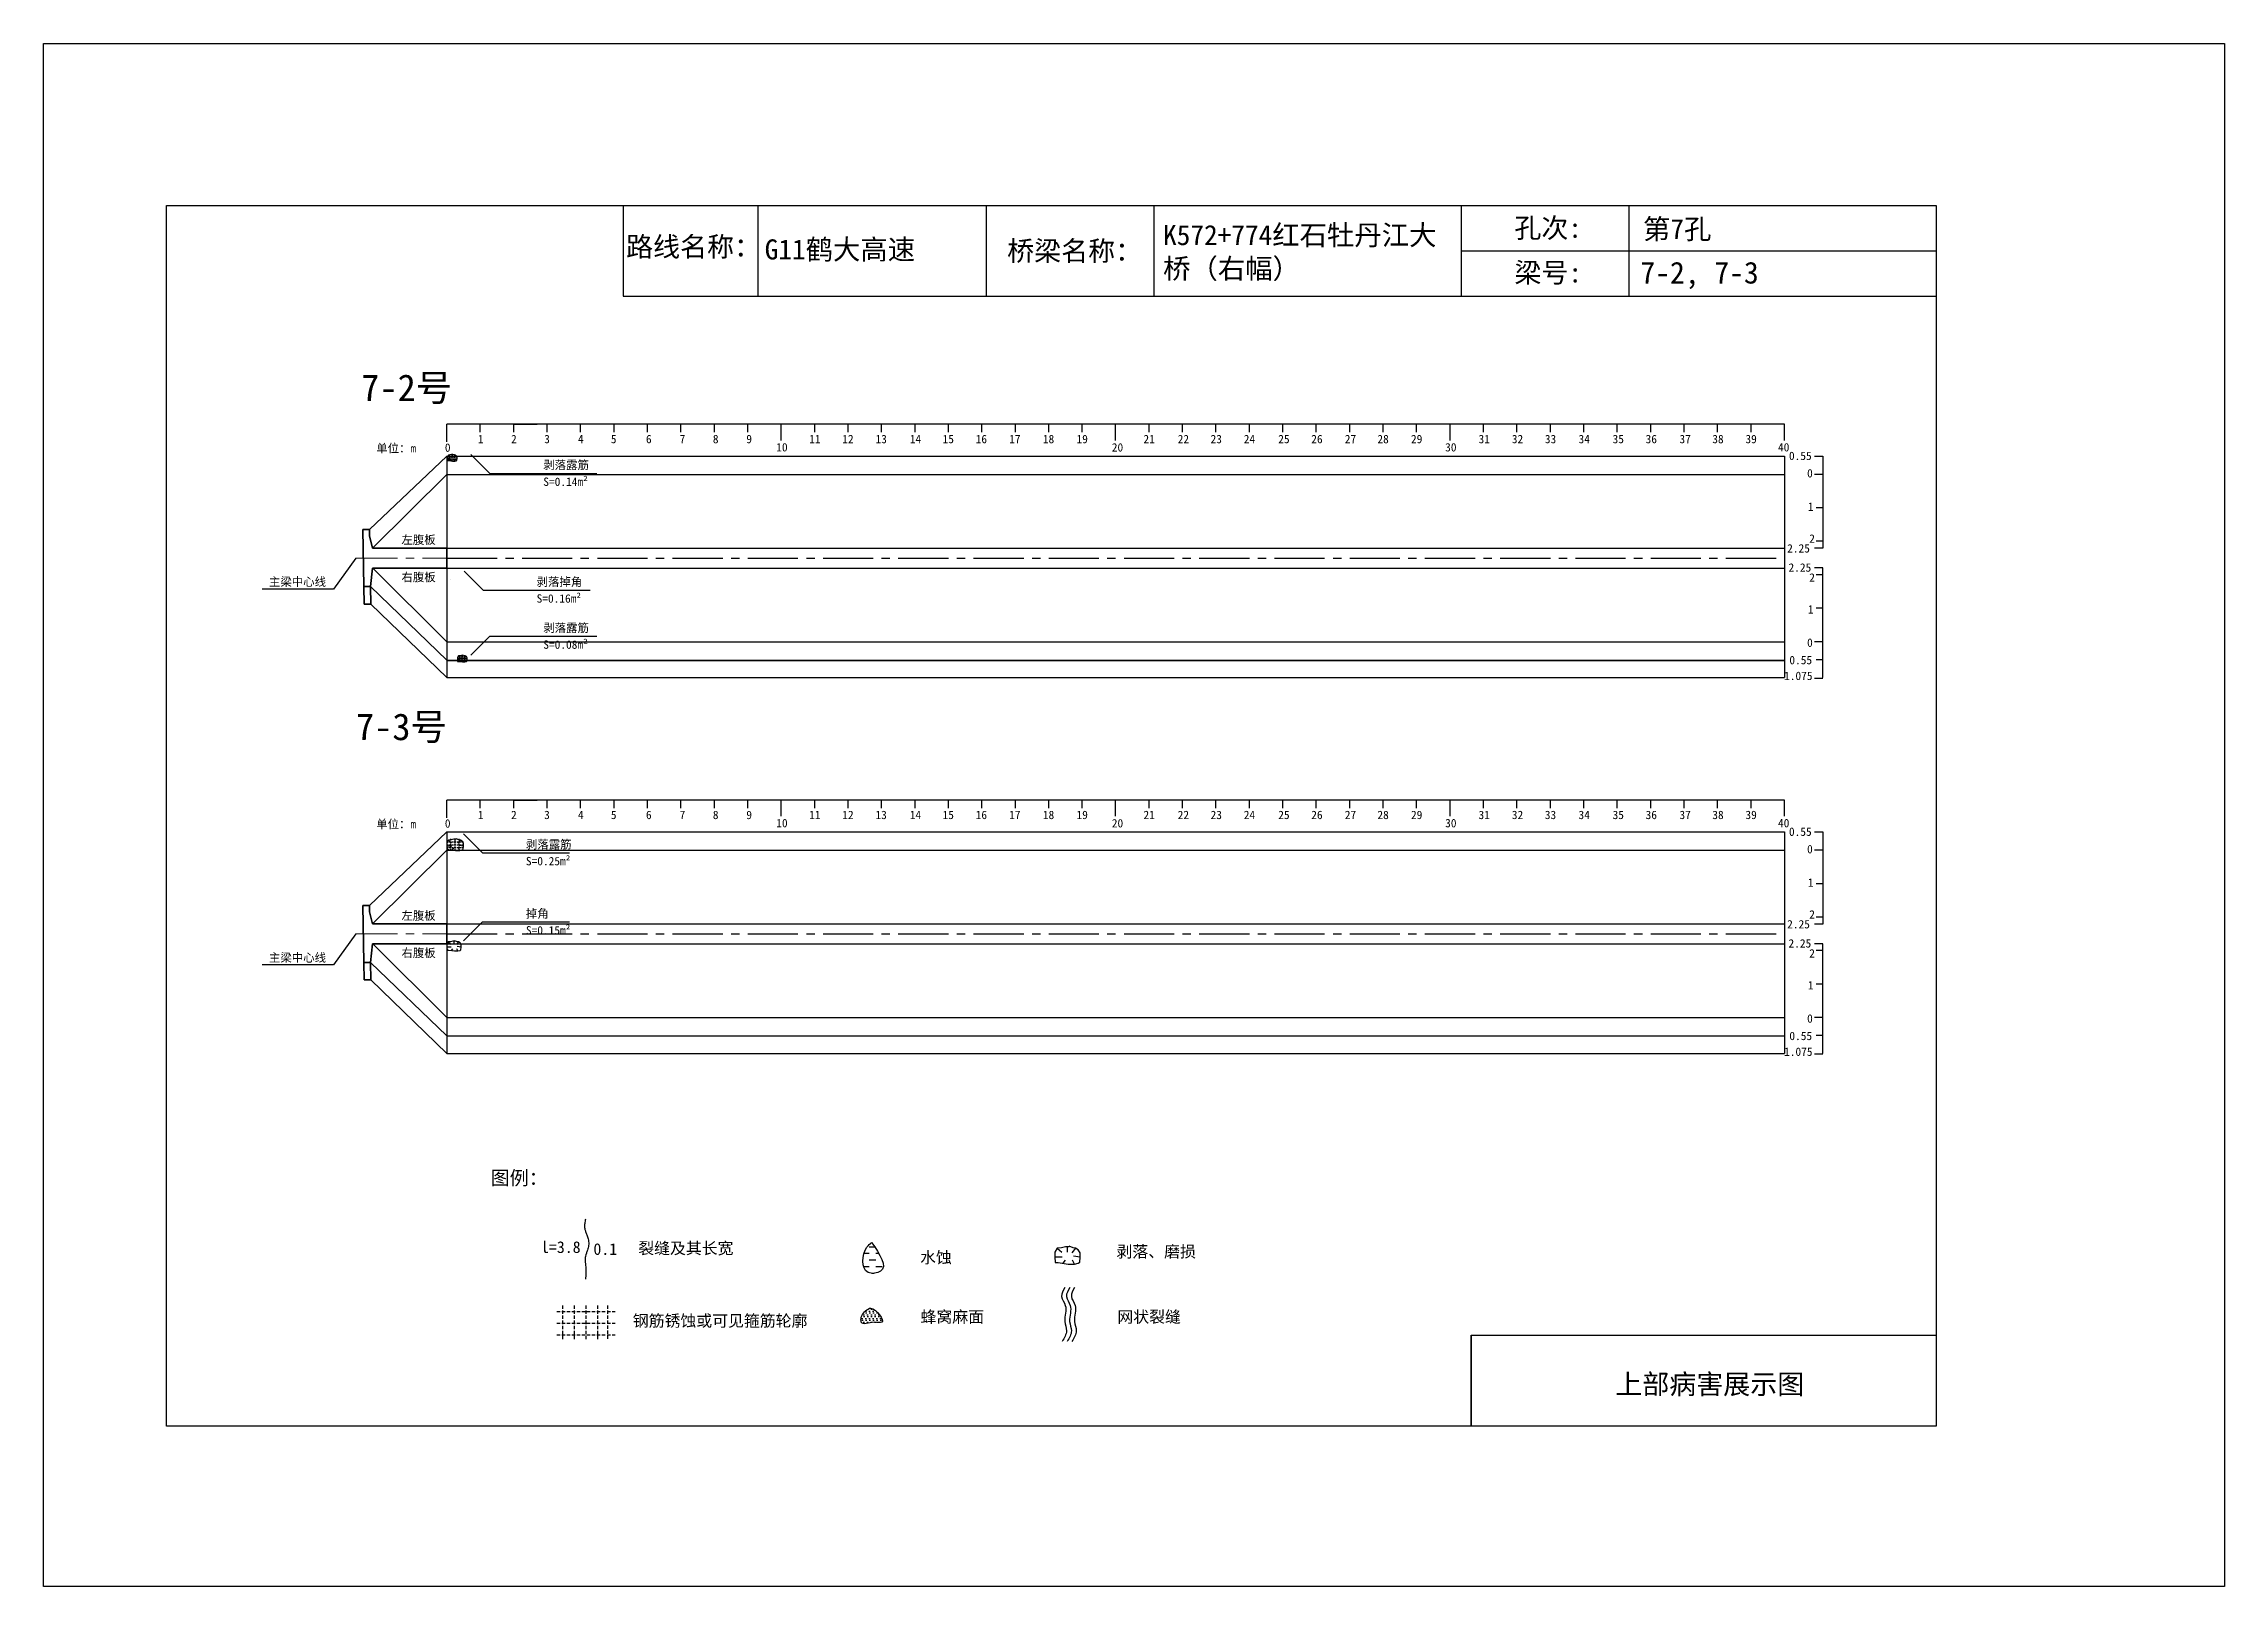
# Model space of a CAD drawing. Header units: millimetres. Extents: x -37 to 615, y -48 to 413.
import ezdxf

# ---------------------------------------------------------------- set-up
doc = ezdxf.new("R2010")
doc.units = ezdxf.units.MM
for name, pattern in [('CENTER', [2, 1.25, -0.25, 0.25, -0.25]), ('CENTER2', [1.125, 0.75, -0.125, 0.125, -0.125]), ('DASHED', [0.75, 0.5, -0.25])]:
    doc.linetypes.add(name, pattern=pattern)
for name, color, linetype in [('加固措施', 7, 'Continuous'), ('图层1', 7, 'Continuous'), ('病害', 5, 'Continuous'), ('轮廓', 3, 'Continuous')]:
    doc.layers.add(name, color=color, linetype=linetype)
doc.layers.add('虚线', color=7, linetype='Continuous', lineweight=30)
doc.styles.get("Standard").update_dxf_attribs({"font": ''})
doc.styles.add('汉字', font='')
doc.styles.get('Standard').set_extended_font_data('SimSun')
doc.styles.get('汉字').set_extended_font_data('SimSun')
pattern_1 = [(0, (-3997.7199, -288.9294), (0.55266586, 1.10533173), [0, -1.10533173])]
pattern_2 = [(0, (-6886.571, -700.7115), (0.55266586, 1.10533173), [0, -1.10533173])]
pattern_3 = [(0, (-3576.1421, -199.0757), (1.9895971, 1.9895971), [1.9895971, -1.9895971])]

# ---------------------------------------------------------------- blocks, each defined once
blk = doc.blocks.new('adfsd')
at = {"lineweight": -2, "ltscale": 0.5}
for p, q in [((1140.897, -3083.694), (1140.936, -3083.729)), ((1140.983, -3083.682), (1140.981, -3083.729)), ((1141.053, -3083.694), (1141.022, -3083.735)), ((1140.876, -3083.768), (1140.94, -3083.769)), ((1140.948, -3083.824), (1140.969, -3083.796)), ((1141.045, -3083.83), (1141.028, -3083.796)), ((1141.094, -3083.772), (1141.036, -3083.763))]:
    blk.add_line(p, q, dxfattribs=at)
blk.add_lwpolyline([(1141, -3083.682), (1140.967, -3083.682), (1140.934, -3083.69), (1140.897, -3083.694), (1140.876, -3083.727), (1140.876, -3083.768), (1140.88, -3083.818), (1140.905, -3083.818), (1140.991, -3083.83), (1141.045, -3083.83), (1141.078, -3083.822), (1141.09, -3083.814), (1141.094, -3083.772), (1141.094, -3083.735), (1141.078, -3083.707), (1141.053, -3083.694), (1141.033, -3083.69), (1141, -3083.678)], dxfattribs=at)
blk = doc.blocks.new('chi')
at = {"color": 0}
for p, q in [((1147.409, -3079.329), (1147.409, -3078.8)), ((1187.409, -3078.8), (1147.409, -3078.8)), ((1148.409, -3079.041), (1148.409, -3078.8)), ((1149.409, -3079.041), (1149.409, -3078.8)), ((1149.409, -3078.8), (1150.109, -3078.8)), ((1150.409, -3079.041), (1150.409, -3078.8)), ((1151.409, -3079.041), (1151.409, -3078.8)), ((1152.409, -3079.041), (1152.409, -3078.8)), ((1153.409, -3079.041), (1153.409, -3078.8)), ((1154.409, -3079.041), (1154.409, -3078.8)), ((1155.409, -3079.041), (1155.409, -3078.8)), ((1156.409, -3079.041), (1156.409, -3078.8)), ((1157.409, -3079.283), (1157.409, -3078.8)), ((1158.409, -3079.041), (1158.409, -3078.8)), ((1159.409, -3079.041), (1159.409, -3078.8)), ((1160.409, -3079.041), (1160.409, -3078.8)), ((1161.409, -3079.041), (1161.409, -3078.8)), ((1162.409, -3079.041), (1162.409, -3078.8)), ((1163.409, -3079.041), (1163.409, -3078.8)), ((1164.409, -3079.041), (1164.409, -3078.8)), ((1165.409, -3079.041), (1165.409, -3078.8)), ((1166.409, -3079.041), (1166.409, -3078.8)), ((1167.409, -3079.283), (1167.409, -3078.8)), ((1168.409, -3079.041), (1168.409, -3078.8)), ((1169.409, -3079.041), (1169.409, -3078.8)), ((1170.409, -3079.041), (1170.409, -3078.8)), ((1171.409, -3079.041), (1171.409, -3078.8)), ((1172.409, -3079.041), (1172.409, -3078.8)), ((1173.409, -3079.041), (1173.409, -3078.8)), ((1174.409, -3079.041), (1174.409, -3078.8)), ((1175.409, -3079.041), (1175.409, -3078.8)), ((1176.409, -3079.041), (1176.409, -3078.8)), ((1177.409, -3079.283), (1177.409, -3078.8)), ((1178.409, -3079.041), (1178.409, -3078.8)), ((1179.409, -3079.041), (1179.409, -3078.8)), ((1180.409, -3079.041), (1180.409, -3078.8)), ((1181.409, -3079.041), (1181.409, -3078.8)), ((1182.409, -3079.041), (1182.409, -3078.8)), ((1183.409, -3079.041), (1183.409, -3078.8)), ((1184.409, -3079.041), (1184.409, -3078.8)), ((1185.409, -3079.041), (1185.409, -3078.8)), ((1186.409, -3079.041), (1186.409, -3078.8)), ((1187.409, -3079.283), (1187.409, -3078.8))]:
    blk.add_line(p, q, dxfattribs=at)
for s, p in [('0', (1147.349, -3079.623)), ('1', (1148.339, -3079.368)), ('2', (1149.328, -3079.368)), ('3', (1150.319, -3079.368)), ('4', (1151.329, -3079.368)), ('5', (1152.313, -3079.368)), ('6', (1153.363, -3079.368)), ('7', (1154.37, -3079.368)), ('8', (1155.363, -3079.368)), ('9', (1156.363, -3079.368)), ('10', (1157.259, -3079.613)), ('11', (1158.242, -3079.368)), ('12', (1159.233, -3079.368)), ('13', (1160.227, -3079.368)), ('14', (1161.252, -3079.368)), ('15', (1162.233, -3079.368)), ('16', (1163.223, -3079.368)), ('17', (1164.224, -3079.368)), ('18', (1165.232, -3079.368)), ('19', (1166.238, -3079.368)), ('20', (1167.294, -3079.617)), ('21', (1168.24, -3079.368)), ('22', (1169.264, -3079.368)), ('23', (1170.247, -3079.368)), ('24', (1171.24, -3079.368)), ('25', (1172.271, -3079.368)), ('26', (1173.258, -3079.368)), ('27', (1174.261, -3079.368)), ('28', (1175.236, -3079.368)), ('29', (1176.24, -3079.368)), ('30', (1177.262, -3079.613)), ('31', (1178.261, -3079.368)), ('32', (1179.256, -3079.368)), ('33', (1180.243, -3079.368)), ('34', (1181.251, -3079.368)), ('35', (1182.269, -3079.368)), ('36', (1183.256, -3079.368)), ('37', (1184.269, -3079.368)), ('38', (1185.251, -3079.368)), ('39', (1186.242, -3079.368)), ('40', (1187.216, -3079.613))]:
    blk.add_text(s, height=0.25).set_placement(p)
blk = doc.blocks.new('kopp')
at = {"color": 0}
for p, q in [((1188.308, -3078.25), (1188.558, -3078.25)), ((1188.558, -3078.25), (1188.558, -3078.8)), ((1188.558, -3078.8), (1188.308, -3078.8)), ((1188.558, -3078.8), (1188.558, -3079.8)), ((1188.558, -3079.8), (1188.358, -3079.8)), ((1188.558, -3079.8), (1188.558, -3079.8)), ((1188.558, -3079.8), (1188.558, -3080.8)), ((1188.558, -3081.009), (1188.308, -3081.009)), ((1188.558, -3080.8), (1188.358, -3080.8)), ((1188.558, -3080.8), (1188.558, -3081.009)), ((1188.558, -3081.592), (1188.308, -3081.592)), ((1188.558, -3081.8), (1188.358, -3081.8)), ((1188.558, -3081.8), (1188.558, -3081.592)), ((1188.558, -3082.8), (1188.558, -3081.8)), ((1188.558, -3082.8), (1188.358, -3082.8)), ((1188.558, -3083.8), (1188.558, -3082.8)), ((1188.558, -3082.8), (1188.558, -3082.8)), ((1188.558, -3083.8), (1188.308, -3083.8)), ((1188.558, -3084.875), (1188.558, -3083.8)), ((1188.558, -3084.338), (1188.358, -3084.338)), ((1188.308, -3084.888), (1188.558, -3084.888))]:
    blk.add_line(p, q, dxfattribs=at)
for s, p in [('0.55', (1187.543, -3078.37)), ('0', (1188.086, -3078.891)), ('1', (1188.109, -3079.89)), ('2', (1188.15, -3080.842)), ('2.25', (1187.49, -3081.135)), ('2.25', (1187.53, -3081.708)), ('2', (1188.15, -3082.006)), ('1', (1188.109, -3082.959)), ('0', (1188.086, -3083.954)), ('0.55', (1187.556, -3084.474)), ('1.075', (1187.398, -3084.946))]:
    blk.add_text(s, height=0.25).set_placement(p)

msp = doc.modelspace()

# ---------------------------------------------------------------- hatches: boundary and pattern name
at = {"layer": '加固措施', "lineweight": -2}
h = msp.add_hatch(dxfattribs=at)
h.set_pattern_fill('DASH', color=256, scale=0.626645)
h.set_pattern_definition(pattern_3)
edge = h.paths.add_edge_path()
edge.add_spline(control_points=[(210.85, 54.88), (210.36, 54.45), (208.03, 52.39), (207.41, 44.9), (216.74, 46.23), (213.29, 51.3), (210.85, 54.88)], knot_values=[0, 0, 0, 0, 3.237042, 15.187225, 21.182779, 35.601669, 35.601669, 35.601669, 35.601669], degree=3, periodic=0)
h = msp.add_hatch(dxfattribs=at)
h.set_pattern_fill('DASH', color=256, scale=0.626645)
h.set_pattern_definition(pattern_3)
edge = h.paths.add_edge_path()
edge.add_spline(control_points=[(210.85, 54.88), (210.36, 54.45), (208.03, 52.39), (207.41, 44.9), (216.74, 46.23), (213.29, 51.3), (210.85, 54.88)], knot_values=[0, 0, 0, 0, 3.237042, 15.187225, 21.182779, 35.601669, 35.601669, 35.601669, 35.601669], degree=3, periodic=0)
h = msp.add_hatch(dxfattribs=at)
h.set_pattern_fill('DOTS', scale=0.696272)
h.set_pattern_definition(pattern_1)
edge = h.paths.add_edge_path()
edge.add_spline(control_points=[(210.19, 35.22), (209.15, 34.51), (207.68, 33.49), (207.52, 29.75), (211, 31.47), (215.72, 30.12), (212.21, 35.3), (210.31, 35.22), (210.19, 35.22)], knot_values=[0, 0, 0, 0, 5.205471, 7.397577, 12.944796, 16.169923, 23.88441, 24.400432, 24.400432, 24.400432, 24.400432], degree=3, periodic=0)
h = msp.add_hatch(dxfattribs=at)
h.set_pattern_fill('DOTS', scale=0.696272)
h.set_pattern_definition(pattern_1)
edge = h.paths.add_edge_path()
edge.add_spline(control_points=[(210.19, 35.22), (209.15, 34.51), (207.68, 33.49), (207.52, 29.75), (211, 31.47), (215.72, 30.12), (212.21, 35.3), (210.31, 35.22), (210.19, 35.22)], knot_values=[0, 0, 0, 0, 5.205471, 7.397577, 12.944796, 16.169923, 23.88441, 24.400432, 24.400432, 24.400432, 24.400432], degree=3, periodic=0)
at = {"layer": '病害', "lineweight": -2}
h = msp.add_hatch(dxfattribs=at)
h.set_pattern_fill('DOTS', color=4, scale=0.696272, style=0)
h.set_pattern_definition(pattern_2)
edge = h.paths.add_edge_path()
edge.add_spline(control_points=[(210.19, 35.22), (209.15, 34.51), (207.68, 33.49), (207.52, 29.75), (211, 31.47), (215.72, 30.12), (212.21, 35.3), (210.31, 35.22), (210.19, 35.22)], knot_values=[0, 0, 0, 0, 1.041094, 1.479515, 2.588959, 3.233985, 4.776882, 4.880086, 4.880086, 4.880086, 4.880086], degree=3, periodic=0)
h = msp.add_hatch(dxfattribs=at)
h.set_pattern_fill('DOTS', color=4, scale=0.696272, style=0)
h.set_pattern_definition(pattern_2)
edge = h.paths.add_edge_path()
edge.add_spline(control_points=[(210.19, 35.22), (209.15, 34.51), (207.68, 33.49), (207.52, 29.75), (211, 31.47), (215.72, 30.12), (212.21, 35.3), (210.31, 35.22), (210.19, 35.22)], knot_values=[0, 0, 0, 0, 1.041094, 1.479515, 2.588959, 3.233985, 4.776882, 4.880086, 4.880086, 4.880086, 4.880086], degree=3, periodic=0)

# ---------------------------------------------------------------- linework, layer by layer
at = {"color": 0, "linetype": 'ByBlock'}
for p, q in [((0, 364.85), (529.17, 364.85)), ((0, 0), (0, 364.85)), ((136.5, 364.85), (136.5, 337.72)), ((245.1, 364.85), (245.1, 337.72)), ((387.13, 364.85), (387.13, 337.72)), ((437.29, 364.79), (437.29, 337.66)), ((529.17, 364.85), (529.17, 0)), ((136.5, 337.72), (529.17, 337.72)), ((390.12, 0), (390.12, 27.12)), ((390.12, 27.12), (529.17, 27.12)), ((529.17, 0), (0, 0))]:
    msp.add_line(p, q, dxfattribs=at)
at = {"color": 0}
for p, q in [((60.65, 267.93), (83.82, 289.93)), ((83.82, 289.93), (83.82, 223.68)), ((83.82, 289.93), (483.82, 289.93)), ((483.82, 289.93), (483.82, 223.68)), ((61.57, 262.43), (83.82, 284.43)), ((83.82, 262.43), (483.82, 262.43)), ((483.82, 262.43), (483.82, 259.43)), ((56.57, 259.43), (49.96, 250.17)), ((61.64, 256.43), (83.82, 234.43)), ((83.82, 256.43), (483.82, 256.43)), ((49.96, 250.17), (28.63, 250.17)), ((60.99, 250.93), (83.82, 228.93)), ((61.09, 245.68), (83.82, 223.68)), ((83.82, 234.43), (483.82, 234.43)), ((83.82, 228.93), (483.82, 228.93)), ((83.82, 228.81), (483.82, 228.81)), ((83.82, 223.68), (483.82, 223.68)), ((60.65, 155.59), (83.82, 177.59)), ((83.82, 177.59), (83.82, 111.34)), ((83.82, 177.59), (483.82, 177.59)), ((483.82, 177.59), (483.82, 111.34)), ((61.57, 150.08), (83.82, 172.09)), ((83.82, 172.09), (483.82, 172.09)), ((83.82, 150.09), (483.82, 150.09)), ((483.82, 150.09), (483.82, 147.09)), ((56.57, 147.09), (49.96, 137.83)), ((61.64, 144.09), (83.82, 122.09)), ((83.82, 144.09), (483.82, 144.09)), ((49.96, 137.83), (28.63, 137.83)), ((60.99, 138.59), (83.82, 116.59)), ((61.09, 133.34), (83.82, 111.34)), ((83.82, 122.09), (483.82, 122.09)), ((83.82, 116.59), (483.82, 116.59)), ((83.82, 111.34), (483.82, 111.34))]:
    msp.add_line(p, q, dxfattribs=at)
at = {"color": 1, "linetype": 'DASHED'}
for p, q in [((84, 289.9), (86.87, 289.9)), ((84, 289.4), (86.87, 289.4)), ((84, 288.9), (86.87, 288.9)), ((84.72, 288.4), (84.72, 290.4)), ((85.43, 288.4), (85.43, 290.4)), ((86.15, 288.4), (86.15, 290.4)), ((87, 229.9), (89.87, 229.9)), ((87, 229.4), (89.87, 229.4)), ((87, 228.9), (89.87, 228.9)), ((87.72, 228.4), (87.72, 230.4)), ((88.43, 228.4), (88.43, 230.4)), ((89.15, 228.4), (89.15, 230.4)), ((83.8, 174.62), (88.8, 174.62)), ((83.8, 173.74), (88.8, 173.74)), ((83.8, 172.87), (88.8, 172.87)), ((85.05, 172), (85.05, 175.49)), ((86.3, 172), (86.3, 175.49)), ((87.55, 172), (87.55, 175.49))]:
    msp.add_line(p, q, dxfattribs=at)
at = {"color": 7}
for p, q in [((84, 289.21), (84.84, 289.2)), ((84.27, 290.18), (84.79, 289.73)), ((84.95, 288.48), (85.22, 288.85)), ((85.41, 290.35), (85.38, 289.73)), ((86.33, 290.18), (85.91, 289.65)), ((86.22, 288.4), (85.99, 288.85)), ((86.87, 289.16), (86.1, 289.28)), ((85, 253), (85, 253)), ((85, 253), (85, 253)), ((85, 253), (85, 253)), ((85, 253), (85, 253)), ((85, 253), (85, 253)), ((85, 253), (85, 253)), ((85, 253), (85, 253)), ((87, 229.21), (87.84, 229.2)), ((87.27, 230.18), (87.79, 229.73)), ((87.95, 228.48), (88.22, 228.85)), ((88.41, 230.35), (88.38, 229.73)), ((89.33, 230.18), (88.91, 229.65)), ((89.22, 228.4), (88.99, 228.85)), ((89.87, 229.16), (89.1, 229.28)), ((83.8, 173.41), (85.27, 173.39)), ((84.27, 175.11), (85.18, 174.32)), ((85.45, 172.14), (85.93, 172.78)), ((86.25, 175.39), (86.21, 174.32)), ((87.86, 175.11), (87.14, 174.18)), ((87.67, 172), (87.28, 172.78)), ((88.8, 173.32), (87.46, 173.53)), ((84.21, 144.68), (84.99, 144)), ((85.91, 144.92), (85.87, 144)), ((87.29, 144.68), (86.67, 143.88)), ((83.8, 143.22), (85.07, 143.2)), ((85.22, 142.12), (85.63, 142.67)), ((87.13, 142), (86.79, 142.67)), ((88.1, 143.14), (86.95, 143.32))]:
    msp.add_line(p, q, dxfattribs=at)
msp.add_line((83.82, 284.43), (483.82, 284.43))
at = {"color": 1, "linetype": 'CENTER2', "ltscale": 20}
for p, q in [((83.82, 259.43), (483.82, 259.43)), ((83.82, 147.09), (483.82, 147.09))]:
    msp.add_line(p, q, dxfattribs=at)
at = {"color": 1, "linetype": 'DASHED', "ltscale": 2}
for p, q in [((116.71, 34.25), (134.11, 34.25)), ((116.71, 34.25), (134.11, 34.25)), ((118.45, 35.99), (118.45, 25.55)), ((118.45, 35.99), (118.45, 25.55)), ((121.93, 35.99), (121.93, 25.55)), ((121.93, 35.99), (121.93, 25.55)), ((125.41, 35.99), (125.41, 25.55)), ((125.41, 35.99), (125.41, 25.55)), ((128.89, 35.99), (128.89, 25.55)), ((128.89, 35.99), (128.89, 25.55)), ((131.87, 36.02), (131.87, 25.57)), ((131.87, 36.02), (131.87, 25.57)), ((116.71, 30.77), (134.11, 30.77)), ((116.71, 30.77), (134.11, 30.77)), ((116.71, 27.29), (134.11, 27.29)), ((116.71, 27.29), (134.11, 27.29))]:
    msp.add_line(p, q, dxfattribs=at)
at = {"color": 3, "linetype": 'ByBlock'}
msp.add_lwpolyline([(-36.77, 413.19), (615.38, 413.19), (615.38, -47.93), (-36.77, -47.93)], close=True, dxfattribs=at)
at = {"color": 7}
for points in [[(85.62, 290.35), (85.19, 290.35), (84.76, 290.24), (84.27, 290.18), (84, 289.75), (84, 289.21), (84.05, 288.56), (84.38, 288.56), (85.51, 288.4), (86.22, 288.4), (86.65, 288.51), (86.81, 288.62), (86.87, 289.16), (86.87, 289.64), (86.65, 290.02), (86.33, 290.18), (86.06, 290.24), (85.62, 290.4)], [(91, 290.4), (96.66, 284.74), (128.66, 284.74)], [(89, 255.5), (94.66, 249.84), (126.66, 249.84)], [(85, 253), (85, 253), (85, 253), (85, 253), (85, 253), (85, 253), (85, 253), (85, 253), (85, 253), (85, 253), (85, 253), (85, 253), (85, 253), (85, 253), (85, 253), (85, 253), (85, 253), (85, 253)], [(91, 230.4), (96.66, 236.06), (128.66, 236.06)], [(88.62, 230.35), (88.19, 230.35), (87.76, 230.24), (87.27, 230.18), (87, 229.75), (87, 229.21), (87.05, 228.56), (87.38, 228.56), (88.51, 228.4), (89.22, 228.4), (89.65, 228.51), (89.81, 228.62), (89.87, 229.16), (89.87, 229.64), (89.65, 230.02), (89.33, 230.18), (89.06, 230.24), (88.62, 230.4)], [(88.8, 177), (94.46, 171.34), (120.46, 171.34)], [(86.63, 175.39), (85.88, 175.39), (85.12, 175.2), (84.27, 175.11), (83.8, 174.36), (83.8, 173.41), (83.89, 172.28), (84.46, 172.28), (86.44, 172), (87.67, 172), (88.42, 172.19), (88.71, 172.38), (88.8, 173.32), (88.8, 174.17), (88.42, 174.83), (87.86, 175.11), (87.38, 175.2), (86.63, 175.49)], [(88.8, 145), (94.46, 150.66), (120.46, 150.66)], [(86.23, 144.92), (85.59, 144.92), (84.94, 144.76), (84.21, 144.68), (83.8, 144.03), (83.8, 143.22), (83.88, 142.24), (84.37, 142.24), (86.07, 142), (87.13, 142), (87.78, 142.16), (88.02, 142.32), (88.1, 143.14), (88.1, 143.86), (87.78, 144.43), (87.29, 144.68), (86.88, 144.76), (86.23, 145)]]:
    msp.add_lwpolyline(points, dxfattribs=at)
for points in [[(268.59, 41.36), (268.08, 40.47), (267.03, 38.67), (269.71, 35.55), (267.97, 31.9), (269.63, 28.26), (268.46, 26.35), (267.82, 25.31)], [(268.59, 41.36), (268.08, 40.47), (267.03, 38.67), (269.71, 35.55), (267.97, 31.9), (269.63, 28.26), (268.46, 26.35), (267.82, 25.31)], [(270.07, 41.36), (269.55, 40.47), (268.51, 38.67), (271.18, 35.55), (269.44, 31.9), (271.1, 28.26), (269.94, 26.35), (269.3, 25.31)], [(270.07, 41.36), (269.55, 40.47), (268.51, 38.67), (271.18, 35.55), (269.44, 31.9), (271.1, 28.26), (269.94, 26.35), (269.3, 25.31)], [(271.52, 41.36), (271, 40.47), (269.96, 38.67), (272.63, 35.55), (270.89, 31.9), (272.55, 28.26), (271.39, 26.35), (270.75, 25.31)], [(271.52, 41.36), (271, 40.47), (269.96, 38.67), (272.63, 35.55), (270.89, 31.9), (272.55, 28.26), (271.39, 26.35), (270.75, 25.31)]]:
    msp.add_open_spline(points, degree=3, knots=[0, 0, 0, 0, 2.808133, 5.677796, 10.461234, 13.324406, 16.732801, 16.732801, 16.732801, 16.732801])
at = {"lineweight": -2}
msp.add_open_spline([(210.19, 35.22), (209.15, 34.51), (207.68, 33.49), (207.52, 29.75), (211, 31.47), (215.72, 30.12), (212.21, 35.3), (210.31, 35.22), (210.19, 35.22)], degree=3, knots=[0, 0, 0, 0, 3.624423, 5.150725, 9.013098, 11.258664, 16.630045, 16.989336, 16.989336, 16.989336, 16.989336], dxfattribs=at)
msp.add_open_spline([(210.19, 35.22), (209.15, 34.51), (207.68, 33.49), (207.52, 29.75), (211, 31.47), (215.72, 30.12), (212.21, 35.3), (210.31, 35.22), (210.19, 35.22)], degree=3, knots=[0, 0, 0, 0, 3.624423, 5.150725, 9.013098, 11.258664, 16.630045, 16.989336, 16.989336, 16.989336, 16.989336], dxfattribs=at)
at = {"layer": '加固措施', "lineweight": -2}
msp.add_open_spline([(210.85, 54.88), (210.36, 54.45), (208.03, 52.39), (207.41, 44.9), (216.74, 46.23), (213.29, 51.3), (210.85, 54.88)], degree=3, knots=[0, 0, 0, 0, 2.028466, 9.51698, 13.274057, 22.309569, 22.309569, 22.309569, 22.309569], dxfattribs=at)
msp.add_open_spline([(210.85, 54.88), (210.36, 54.45), (208.03, 52.39), (207.41, 44.9), (216.74, 46.23), (213.29, 51.3), (210.85, 54.88)], degree=3, knots=[0, 0, 0, 0, 2.028466, 9.51698, 13.274057, 22.309569, 22.309569, 22.309569, 22.309569], dxfattribs=at)
at = {"layer": '图层1', "lineweight": -2}
msp.add_open_spline([(125.25, 61.82), (125.22, 61.61), (125.18, 61.39), (125.07, 60.75), (125.02, 60.35), (124.99, 59.78), (125, 59.6), (125.02, 59.31), (125.03, 59.21), (125.06, 59), (125.09, 58.89), (125.19, 58.51), (125.29, 58.21), (125.54, 57.57), (125.69, 57.22), (125.96, 56.46), (126.09, 56.04), (126.21, 55.34), (126.24, 55.06), (126.25, 54.51), (126.23, 54.25), (126.16, 53.74), (126.11, 53.5), (126, 53.03), (125.93, 52.81), (125.76, 52.25), (125.64, 51.93), (125.45, 51.33), (125.36, 51.04), (125.27, 50.66), (125.24, 50.54), (125.21, 50.32), (125.2, 50.23), (125.18, 50.03), (125.17, 49.92), (125.17, 49.54), (125.18, 49.25), (125.23, 48.62), (125.27, 48.29), (125.33, 47.7), (125.35, 47.46), (125.38, 47), (125.39, 46.78), (125.4, 46.36), (125.4, 46.16), (125.39, 45.54), (125.37, 45.14), (125.32, 44.45), (125.3, 44.15), (125.27, 43.85)], degree=3, knots=[0, 0, 0, 0, 0.93103, 0.93103, 2.904338, 2.904338, 3.933552, 3.933552, 4.598026, 4.598026, 5.2625, 5.2625, 6.799065, 6.799065, 8.335629, 8.335629, 9.872194, 9.872194, 10.744529, 10.744529, 11.616864, 11.616864, 12.4892, 12.4892, 13.361535, 13.361535, 14.755665, 14.755665, 16.149795, 16.149795, 16.835641, 16.835641, 17.410365, 17.410365, 17.98509, 17.98509, 19.45733, 19.45733, 20.929571, 20.929571, 21.910052, 21.910052, 22.722819, 22.722819, 23.535585, 23.535585, 25.161117, 25.161117, 26.428502, 26.428502, 26.428502, 26.428502], dxfattribs=at)
msp.add_open_spline([(125.25, 61.82), (125.22, 61.61), (125.18, 61.39), (125.07, 60.75), (125.02, 60.35), (124.99, 59.78), (125, 59.6), (125.02, 59.31), (125.03, 59.21), (125.06, 59), (125.09, 58.89), (125.19, 58.51), (125.29, 58.21), (125.54, 57.57), (125.69, 57.22), (125.96, 56.46), (126.09, 56.04), (126.21, 55.34), (126.24, 55.06), (126.25, 54.51), (126.23, 54.25), (126.16, 53.74), (126.11, 53.5), (126, 53.03), (125.93, 52.81), (125.76, 52.25), (125.64, 51.93), (125.45, 51.33), (125.36, 51.04), (125.27, 50.66), (125.24, 50.54), (125.21, 50.32), (125.2, 50.23), (125.18, 50.03), (125.17, 49.92), (125.17, 49.54), (125.18, 49.25), (125.23, 48.62), (125.27, 48.29), (125.33, 47.7), (125.35, 47.46), (125.38, 47), (125.39, 46.78), (125.4, 46.36), (125.4, 46.16), (125.39, 45.54), (125.37, 45.14), (125.32, 44.45), (125.3, 44.15), (125.27, 43.85)], degree=3, knots=[0, 0, 0, 0, 0.93103, 0.93103, 2.904338, 2.904338, 3.933552, 3.933552, 4.598026, 4.598026, 5.2625, 5.2625, 6.799065, 6.799065, 8.335629, 8.335629, 9.872194, 9.872194, 10.744529, 10.744529, 11.616864, 11.616864, 12.4892, 12.4892, 13.361535, 13.361535, 14.755665, 14.755665, 16.149795, 16.149795, 16.835641, 16.835641, 17.410365, 17.410365, 17.98509, 17.98509, 19.45733, 19.45733, 20.929571, 20.929571, 21.910052, 21.910052, 22.722819, 22.722819, 23.535585, 23.535585, 25.161117, 25.161117, 26.428502, 26.428502, 26.428502, 26.428502], dxfattribs=at)
at = {"layer": '病害', "color": 5}
for p, q in [((136.5, 364.85), (136.5, 337.72)), ((245.1, 364.85), (245.1, 337.72)), ((387.13, 364.85), (387.13, 337.72)), ((529.17, 364.85), (529.17, 337.72)), ((136.5, 337.72), (386.58, 337.72)), ((386.58, 337.72), (529.17, 337.72)), ((390.12, 27.12), (529.17, 27.12)), ((390.12, 27.12), (390.12, 0)), ((529.17, 27.12), (529.17, 0))]:
    msp.add_line(p, q, dxfattribs=at)
at = {"layer": '病害', "color": 0}
for p, q in [((176.83, 364.85), (176.83, 337.72)), ((295.25, 364.85), (295.25, 337.72)), ((387.14, 351.23), (529.17, 351.23))]:
    msp.add_line(p, q, dxfattribs=at)
at = {"layer": '虚线', "linetype": 'CENTER', "lineweight": 18, "ltscale": 10}
for p, q in [((56.57, 259.43), (83.82, 259.43)), ((56.57, 147.09), (83.82, 147.09))]:
    msp.add_line(p, q, dxfattribs=at)
at = {"layer": '轮廓', "color": 5, "lineweight": 35}
for p, q in [((58.99, 250.93), (58.65, 267.93)), ((58.65, 267.93), (60.65, 267.93)), ((60.69, 266.05), (60.65, 267.93)), ((61.57, 262.43), (60.69, 266.05)), ((83.82, 262.43), (61.57, 262.43)), ((83.82, 256.43), (83.82, 262.43)), ((60.99, 250.93), (61.63, 256.43)), ((83.82, 256.43), (61.63, 256.43)), ((58.99, 250.93), (60.99, 250.93)), ((59.09, 245.68), (58.99, 250.93)), ((61.09, 245.68), (60.99, 250.93)), ((59.09, 245.68), (61.09, 245.68)), ((58.99, 138.59), (58.65, 155.59)), ((58.65, 155.59), (60.65, 155.59)), ((60.69, 153.71), (60.65, 155.59)), ((61.57, 150.08), (60.69, 153.71)), ((83.82, 150.08), (61.57, 150.08)), ((83.82, 144.08), (83.82, 150.08)), ((60.99, 138.59), (61.63, 144.09)), ((83.82, 144.09), (61.63, 144.09)), ((58.99, 138.59), (60.99, 138.59)), ((59.09, 133.34), (58.99, 138.59)), ((61.09, 133.34), (60.99, 138.59)), ((59.09, 133.34), (61.09, 133.34))]:
    msp.add_line(p, q, dxfattribs=at)

# ---------------------------------------------------------------- block references
at = {"color": 0}
for name, p, xscale, yscale, zscale in [('chi', (-11390.27, 31087.43), 9.999999999994273, 9.999999999994273, 9.999999999994273), ('kopp', (-11390.27, 31072.43), 9.999999999994273, 9.999999999994273, 9.999999999994273), ('chi', (-11390.27, 30975.09), 9.999999999994273, 9.999999999994273, 9.999999999994273), ('kopp', (-11390.27, 30960.09), 9.999999999994273, 9.999999999994273, 9.999999999994273), ('adfsd', (-39452.38, 107407.64), 34.81359766870787, 34.81359766870787, 34.81359766870787), ('adfsd', (-39452.38, 107407.64), 34.81359766870787, 34.81359766870787, 34.81359766870787)]:
    msp.add_blockref(name, p, dxfattribs=dict(at, xscale=xscale, yscale=yscale, zscale=zscale))

# ---------------------------------------------------------------- texts
for s, p in [('单位：m', (62.7, 290.99)), ('左腹板', (70.24, 263.64)), ('右腹板', (70.24, 252.47)), ('主梁中心线', (30.63, 251.08)), ('单位：m', (62.7, 178.65)), ('左腹板', (70.24, 151.3)), ('主梁中心线', (30.63, 138.73)), ('右腹板', (70.24, 140.13))]:
    msp.add_text(s, height=2.5).set_placement(p)
at = {"color": 7}
for s, p in [('剥落露筋', (112.66, 285.99)), ('S=0.14m²', (112.66, 280.99)), ('剥落掉角', (110.66, 251.09)), ('S=0.16m²', (110.66, 246.09)), ('剥落露筋', (112.66, 237.31)), ('S=0.08m²', (112.66, 232.31)), ('剥落露筋', (107.46, 172.59)), ('S=0.25m²', (107.46, 167.59)), ('掉角', (107.46, 151.91)), ('S=0.15m²', (107.46, 146.91))]:
    msp.add_text(s, height=2.5, dxfattribs=at).set_placement(p)
at = {"linetype": 'ByBlock', "attachment_point": 1, "style": '汉字'}
for s, insert, char_height, width in [('K572+774红石牡丹江大桥（右幅）', (298, 358.97), 6, 87.5474), ('{\\C0;第7孔}', (441.52, 360.78), 6, 77.4135), ('{\\C0;G11鹤大高速}', (178.87, 354.68), 6, 62.8604), ('{\\C0;7-2, 7-3}', (440.75, 347.98), 6.5, 84.1186), ('{\\C0;7-2号}', (58.2, 314.34), 8, 49.3496), ('{\\C0;7-3号}', (56.63, 213.01), 8, 49.3496)]:
    msp.add_mtext(s, dxfattribs=dict(at, insert=insert, char_height=char_height, width=width))
at = {"layer": '图层1', "style": '汉字'}
for s, p in [('孔次:', (403.05, 355.16)), ('路线名称：', (137.42, 349.54)), ('桥梁名称：', (251.38, 348.29)), ('梁号:', (403.08, 341.8)), ('上部病害展示图', (433.23, 9.56))]:
    msp.add_text(s, height=5.918, dxfattribs=at).set_placement(p)
at = {"layer": '图层1', "lineweight": -2, "attachment_point": 1}
for s, insert, char_height in [('图例：', (96.91, 76.23), 4.178), ('图例：', (96.91, 76.23), 4.178), ('l=3.8', (111.98, 55.21), 3.481), ('l=3.8', (111.98, 55.21), 3.481), ('0.1', (127.65, 54.63), 3.481), ('0.1', (127.65, 54.63), 3.481), ('裂缝及其长宽', (141.05, 54.88), 3.481), ('裂缝及其长宽', (141.05, 54.88), 3.481), ('水蚀', (225.33, 52.14), 3.481), ('水蚀', (225.33, 52.14), 3.481), ('剥落、磨损', (284.06, 53.89), 3.481), ('剥落、磨损', (284.06, 53.89), 3.481), ('钢筋锈蚀或可见箍筋轮廓', (139.42, 33.21), 3.4814), ('钢筋锈蚀或可见箍筋轮廓', (139.42, 33.21), 3.4814), ('蜂窝麻面', (225.48, 34.38), 3.481), ('蜂窝麻面', (225.48, 34.38), 3.481), ('网状裂缝', (284.32, 34.39), 3.481), ('网状裂缝', (284.32, 34.39), 3.481)]:
    msp.add_mtext(s, dxfattribs=dict(at, insert=insert, char_height=char_height))

doc.saveas('drawing.dxf')
